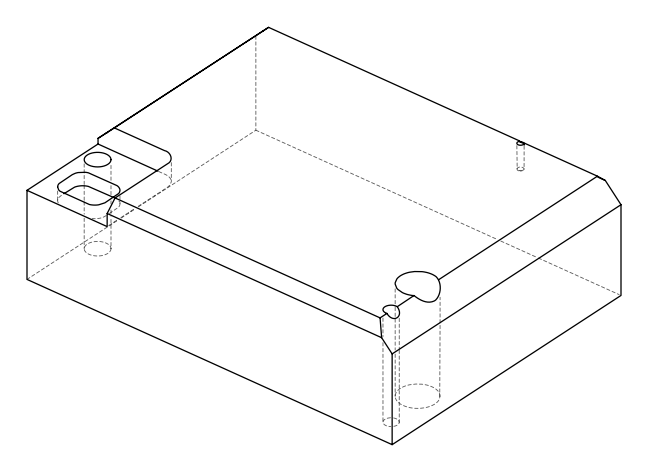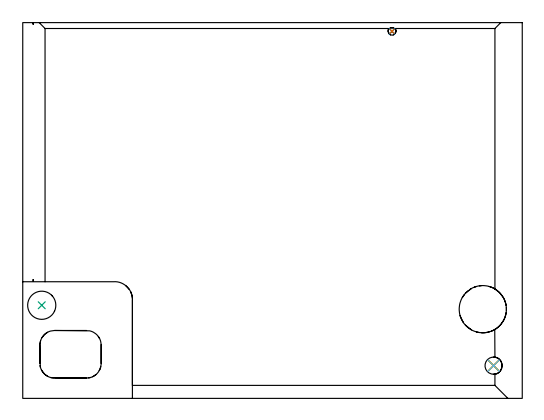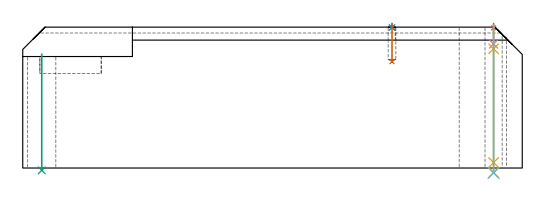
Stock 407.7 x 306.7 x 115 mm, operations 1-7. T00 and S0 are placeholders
(PLAN: 14 operations, 8 tool changes, 63.9 min)
(1 SPOT_DRILL | STEP1HOLE_2 | NXT0321_9005460120000 | 0.03 min | 1 mm3)
(2 SPOT_DRILL_1 | STEP1POCKET | NXT0321_9005460120000 | 0.03 min | 0 mm3)
(3 INDEXABLE_INSERT_DRILL_THROUGH_HOLE_FROM_SOLID | STEP1HOLE_1 | NXT0302_017 | 0.39 min | 47718 mm3)
(4 DRILL_BLIND_HOLE_INTO_CENTER | STEP1HOLE_2 | UGT0301_207 | 0.06 min | 792 mm3)
(5 GUN_DRILL_THROUGH_HOLE | STEP1HOLE_2 | UGT0307_006 | 0.56 min | 6514 mm3)
(6 DRILL_TO_ENLARGE_THROUGH_HOLE | STEP1HOLE_2 | NXT0301_104 | 0.49 min | 10354 mm3)
(7 DRILL_BLIND_HOLE_INTO_CENTER_1 | STEP1POCKET | UGT0301_185 | 0.12 min | 828 mm3)
(8 AREA_MILL | FG_CHAMFER_SURFACE | UGT0205_001 | 19.6 min | 76120 mm3)
(9 AREA_MILL_1 | FG_CHAMFER_SURFACE_1 | UGT0205_001 | 12.08 min | 36293 mm3)
(10 AREA_MILL_2 | FG_CHAMFER_SURFACE_2 | UGT0205_001 | 6.15 min | 4265 mm3)
(11 AREA_MILL_3 | FG_CHAMFER_SURFACE_3 | UGT0205_001 | 9.89 min | 17171 mm3)
(12 MILL_CORNER_NOTCH_RECTANGULAR | CORNER_NOTCH_RECTANGULAR | UGT0201_105 | Follow Part, ap 5.5, ae 75% | 7.18 min | 191849 mm3)
(13 MILL_RECTANGULAR_POCKET | POCKET_RECTANGULAR_STRAIGHT | UGT0201_105 | Follow Part, ap 5.5, ae 75% | 0.94 min | 25266 mm3)
(14 MILL_THROUGH_HOLE_FROM_SOLID_MATERIAL | STEP1HOLE | UGT0201_018 | Circular | 6.44 min | 133054 mm3)
(TOOL NXT0321_9005460120000 | NC Spot Drill, 142deg, 12mm, Carbide, Uncoated | D12 PA142 FL30 Z2)
(TOOL NXT0302_017 | Index. Insert Drill 23mm [880-D2300L25-05] | D23 PA176 FL115 Z2)
(TOOL UGT0301_207 | Twist Drill 9.2 mm | D9.2 PA118 FL80 Z2)
(TOOL UGT0307_006 | Gun Drill 9 mm | D9 PA130 FL24 Z1)
(TOOL NXT0301_104 | Carbide Drill 14mm [860.1-1400-112A1-MM 2214] | D14 PA140 FL123 Z2)
(TOOL UGT0301_185 | Twist Drill 6.3 mm | D6.3 PA118 FL61 Z2)
(TOOL UGT0205_001 | Chamfer Mill 20 x 3 x 45 deg. | D20 FL50 Z2)
(TOOL UGT0201_105 | End Mill 22 mm | D22 FL25 Z2)
(TOOL UGT0201_018 | End mill 30 mm | D30 FL50 Z4)
(OP 1 SPOT_DRILL)
G17 G21 G94 G90
T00 M6
G54
G17 G0 G90 X384.3 Y26.7 S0 M3
G43 Z125. H0
G94 G81 G98 Z114.397 F250. R118.
G80
M5
M2
(OP 2 SPOT_DRILL_1)
G17 G21 G94 G90
T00 M6
G54
G17 G0 G90 X301.4 Y299.6 S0 M3
G43 Z125. H0
G94 G81 G98 Z114.729 F250. R118.
G80
M5
M2
(OP 3 INDEXABLE_INSERT_DRILL_THROUGH_HOLE_FROM_SOLID)
G17 G21 G94 G90
T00 M6
G54
G17 G0 G90 X15.5 Y76. S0 M3
G43 Z125. H1
G94 G81 G98 Z-1.902 F250. R93.
G80
M5
M2
(OP 4 DRILL_BLIND_HOLE_INTO_CENTER)
G17 G21 G94 G90
T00 M6
G54
G17 G0 G90 X384.3 Y26.7 S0 M3
G43 Z125. H0
G94 G81 G98 Z101.2 F250. R117.
G80
M5
M2
(OP 5 GUN_DRILL_THROUGH_HOLE)
G17 G21 G94 G90
T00 M6
G54
G17 G0 G90 X384.3 Y26.7 M8
G43 Z125. H0
Z112.829
S716 M3
G94 G1 Z97.305 F125. M26
G4 X.084
Z4.5 F250.
G4 X.084
Z-3.598 F125.
G4 X.084
M5
M9
G0 Z112.829
Z125.
M2
(OP 6 DRILL_TO_ENLARGE_THROUGH_HOLE)
G17 G21 G94 G90
T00 M6
G54
G17 G0 G90 X384.3 Y26.7 S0 M3
G43 Z125. H1
G94 G73 G98 Z-4.048 F250. Q13.228 R117.
G80
M5
M2
(OP 7 DRILL_BLIND_HOLE_INTO_CENTER_1)
G17 G21 G94 G90
T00 M6
G54
G17 G0 G90 X301.4 Y299.6 S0 M3
G43 Z125. H0
G94 G81 G98 Z86.8 F250. R117.
G80
M5
M2
